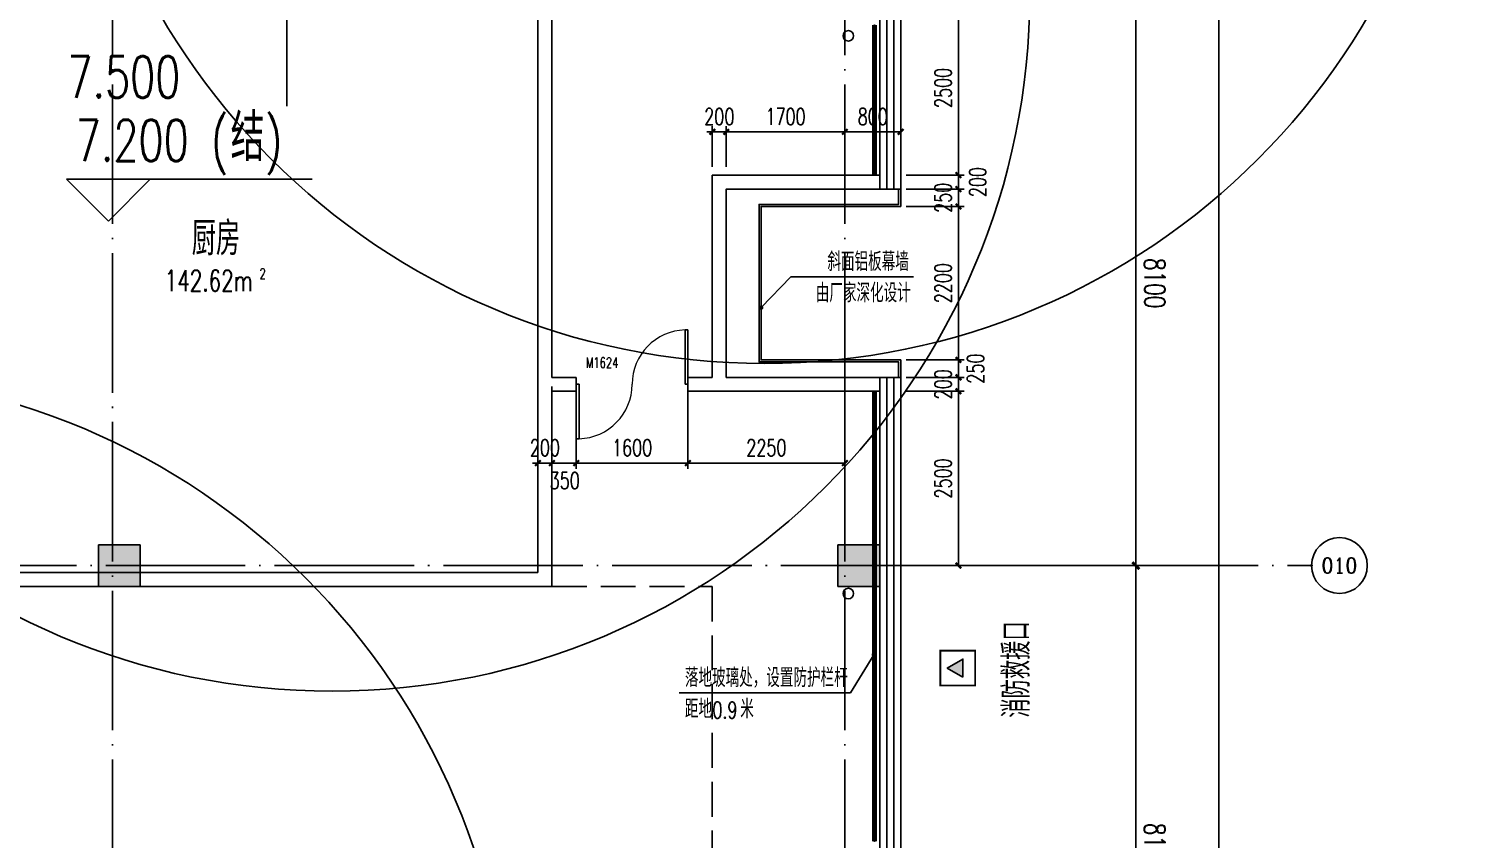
# Model space of a CAD drawing. Extents: x -1313754 to 847533, y 489853 to 941203.
# Drawn here: x -80554 to -60003, y 811695 to 823320 of the extents above; entities that cross this region are included whole.
import ezdxf
from ezdxf.enums import TextEntityAlignment as Align

# ---------------------------------------------------------------- set-up
doc = ezdxf.new("R2010")
doc.units = 0
doc.header["$LTSCALE"] = 1000
doc.header["$MEASUREMENT"] = 0
doc.linetypes.add('DASH', pattern=[0.35, 0.25, -0.1])
doc.linetypes.add('DOTE', pattern=[2.42, 2, -0.2, 0.02, -0.2])
doc.layers.get('Defpoints').update_dxf_attribs({"color": 210})
for name, color, linetype in [('A-AXIS-D', 1, 'Continuous'), ('A-AXIS-DOTE', 14, 'DOTE'), ('A-AXIS-DP', 126, 'Continuous'), ('A-AXIS-SYMB', 3, 'Continuous'), ('A-CURTAIN', 134, 'Continuous'), ('A-DRAIN', 142, 'Continuous'), ('A-HRAIL', 173, 'Continuous'), ('A-LIN-V', 9, 'Continuous'), ('A-TEXT', 61, 'Continuous'), ('A-WINDOW', 140, 'Continuous'), ('AS-COLN', 6, 'Continuous'), ('AS-WALL', 40, 'Continuous'), ('AS-结构边线层', 200, 'Continuous'), ('CURTWALL', 4, 'Continuous'), ('PUB_HATCH', 8, 'Continuous'), ('PUB_TEXT', 7, 'Continuous'), ('RP-N2-01$0$$0$A-WIND-J', 1, 'Continuous'), ('RP-N2-01$0$A-WIND-J', 3, 'Continuous'), ('SB_ZF消火栓', 10, 'Continuous'), ('建-房间', 7, 'Continuous'), ('建-标高', 3, 'Continuous'), ('建-门窗编号', 7, 'Continuous')]:
    doc.layers.add(name, color=color, linetype=linetype)
doc.layers.add('A-加建区域', color=47, linetype='Continuous', plot=False)
doc.styles.add('_TCH_AXIS', font='COMPLEX', dxfattribs={"bigfont": 'GBCBIG'})
doc.styles.add('_TCH_DIM', font='SIMPLEX', dxfattribs={"bigfont": 'GBCBIG'})
doc.styles.add('_TCH_DIM_T3', font='SIMPLEX', dxfattribs={"width": 0.705882, "bigfont": 'GBCBIG'})
doc.styles.add('A-AREA', font='SIMPLEX', dxfattribs={"bigfont": 'GBCBIG'})
doc.styles.add('A-DIM_T3', font='SIMPLEX', dxfattribs={"width": 0.705882, "bigfont": 'GBCBIG'})
doc.styles.add('A-STANDARD', font='SIMPLEX', dxfattribs={"bigfont": 'GBCBIG'})
doc.styles.add('A-WIN-LABEL', font='SIMPLEX', dxfattribs={"bigfont": 'GBCBIG'})
doc.dimstyles.new('_TCH_ARCH&&100', dxfattribs={"dimtxt": 297.5, "dimasz": 100, "dimexe": 100, "dimexo": 100, "dimgap": 126.25, "dimtad": 1, "dimdec": 0, "dimzin": 0, "dimdsep": 46, "dimtxsty": '_TCH_DIM_T3', "dimblk": 'ARCHTICK', "dimcen": 0.09, "dimclrt": 7, "dimazin": 2, "dimtfac": 1, "dimtdec": 0, "dimtix": 1, "dimtmove": 2, "dimatfit": 3, "dimfxl": 0, "dimtolj": 1, "dimtzin": 0, "dimarcsym": 0})
doc.dimstyles.new('_TCH_ARCH&&80', dxfattribs={"dimtxt": 238, "dimasz": 80, "dimexe": 80, "dimexo": 80, "dimgap": 101, "dimtad": 1, "dimdec": 0, "dimzin": 0, "dimdsep": 46, "dimtxsty": '_TCH_DIM_T3', "dimblk": 'ARCHTICK', "dimcen": 0.09, "dimclrt": 7, "dimazin": 2, "dimtfac": 1, "dimtdec": 0, "dimtix": 1, "dimtmove": 2, "dimatfit": 3, "dimfxl": 0, "dimtolj": 1, "dimtzin": 0, "dimarcsym": 0})
doc.dimstyles.new('A-DIM&&100', dxfattribs={"dimtxt": 297.5, "dimasz": 100, "dimexe": 100, "dimexo": 100, "dimgap": 126.25, "dimtad": 1, "dimdec": 0, "dimzin": 0, "dimdsep": 46, "dimtxsty": 'A-DIM_T3', "dimblk": 'ARCHTICK', "dimcen": 0.09, "dimclrt": 7, "dimazin": 2, "dimtfac": 1, "dimtdec": 0, "dimtix": 1, "dimtmove": 2, "dimatfit": 3, "dimfxl": 0, "dimtolj": 1, "dimtzin": 0, "dimarcsym": 0})

# ---------------------------------------------------------------- blocks, each defined once
blk = doc.blocks.new('_ArchTick')
at = {"color": 0, "linetype": 'ByBlock', "const_width": 0.4}
blk.add_lwpolyline([(-0.5, -0.5), (0.5, 0.5)], dxfattribs=at)
blk = doc.blocks.new('*D1334')
at = {"layer": 'A-AXIS-D', "color": 0, "lineweight": -2}
for p, q in [((155366, 18900), (156152, 18900)), ((156052, 18900), (156052, 10800)), ((155366, 10800), (156152, 10800))]:
    blk.add_line(p, q, dxfattribs=at)
at = {"layer": 'Defpoints', "color": 0}
for p in [(155266, 18900), (155266, 10800), (156052, 10800)]:
    blk.add_point(p, dxfattribs=at)
at = {"layer": 'A-AXIS-D', "color": 0, "lineweight": -2, "xscale": 100, "yscale": 100, "zscale": 100}
for p, rotation in [((156052, 18900), 90), ((156052, 10800), 270)]:
    blk.add_blockref('_ArchTick', p, dxfattribs=dict(at, rotation=rotation))
at = {"layer": 'A-AXIS-D', "color": 7, "insert": (156327, 14850), "char_height": 297.5, "attachment_point": 5, "rotation": 270, "style": 'A-DIM_T3'}
blk.add_mtext('\\A1;8100', dxfattribs=at)
blk = doc.blocks.new('*D1335')
at = {"layer": 'A-AXIS-D', "color": 0, "lineweight": -2}
for p, q in [((155366, 10800), (156152, 10800)), ((156052, 10800), (156052, 2700)), ((155366, 2700), (156152, 2700))]:
    blk.add_line(p, q, dxfattribs=at)
at = {"layer": 'Defpoints', "color": 0}
for p in [(155266, 10800), (155266, 2700), (156052, 2700)]:
    blk.add_point(p, dxfattribs=at)
at = {"layer": 'A-AXIS-D', "color": 0, "lineweight": -2, "xscale": 100, "yscale": 100, "zscale": 100}
for p, rotation in [((156052, 10800), 90), ((156052, 2700), 270)]:
    blk.add_blockref('_ArchTick', p, dxfattribs=dict(at, rotation=rotation))
at = {"layer": 'A-AXIS-D', "color": 7, "insert": (156327, 6750), "char_height": 297.5, "attachment_point": 5, "rotation": 270, "style": 'A-DIM_T3'}
blk.add_mtext('\\A1;8100', dxfattribs=at)
blk = doc.blocks.new('*D1369')
at = {"layer": 'A-AXIS-D', "color": 0, "lineweight": -2}
for p, q in [((155366, 27700), (157342, 27700)), ((157242, 27700), (157242, -63700)), ((155366, -63700), (157342, -63700))]:
    blk.add_line(p, q, dxfattribs=at)
at = {"layer": 'Defpoints', "color": 0}
for p in [(155266, 27700), (155266, -63700), (157242, -63700)]:
    blk.add_point(p, dxfattribs=at)
at = {"layer": 'A-AXIS-D', "color": 0, "lineweight": -2, "xscale": 100, "yscale": 100, "zscale": 100}
for p, rotation in [((157242, 27700), 90), ((157242, -63700), 270)]:
    blk.add_blockref('_ArchTick', p, dxfattribs=dict(at, rotation=rotation))
at = {"layer": 'A-AXIS-D', "color": 7, "insert": (157517, -18000), "char_height": 297.5, "attachment_point": 5, "rotation": 270, "style": '_TCH_DIM_T3'}
blk.add_mtext('\\A1;91400', dxfattribs=at)
blk = doc.blocks.new('43243')
at = {"layer": 'AS-结构边线层'}
blk.add_lwpolyline([(-83954, 741420), (-83954, 832020), (-83354, 832020), (-83354, 831920), (-82854, 831920), (-82854, 831720), (-80554, 831720), (-80554, 831920), (-80254, 831920), (-80254, 832220), (-68354, 832220), (-68354, 821020), (-70554, 821020), (-70554, 818320), (-68354, 818320), (-68354, 782920), (-70554, 782920), (-70554, 774520)], dxfattribs=at)
blk = doc.blocks.new('RP-N2-01$0$$0$xfjy')
at = {"layer": 'RP-N2-01$0$$0$A-WIND-J'}
h = blk.add_hatch(color=256, dxfattribs=at)
h.dxf.hatch_style = 1
h.paths.add_polyline_path([(1141876, -26214), (1142135, -26214), (1142005, -25989)])
at = {"layer": 'RP-N2-01$0$$0$A-WIND-J', "const_width": 25}
blk.add_lwpolyline([(1141755, -25889), (1141755, -26389), (1142255, -26389), (1142255, -25889)], close=True, dxfattribs=at)
at = {"layer": 'RP-N2-01$0$$0$A-WIND-J'}
for points in [[(1141755, -26389), (1142255, -26389), (1142255, -25889), (1141755, -25889)], [(1141876, -26214), (1142135, -26214), (1142005, -25989)]]:
    blk.add_lwpolyline(points, close=True, dxfattribs=at)
blk = doc.blocks.new('RP-N2-01$0$xfjy')
at = {"layer": 'RP-N2-01$0$$0$A-WIND-J'}
blk.add_blockref('RP-N2-01$0$$0$xfjy', (0, 0), dxfattribs=at)
blk = doc.blocks.new('1232')
at = {"layer": 'RP-N2-01$0$A-WIND-J', "rotation": 90}
blk.add_blockref('RP-N2-01$0$xfjy', (-93375, -327855, 0), dxfattribs=at)
at = {"layer": 'A-TEXT', "style": '_TCH_DIM'}
blk.add_text('消防救援口', height=384.1, rotation=90, dxfattribs=at).set_placement((-66203, 813439, 0))
blk = doc.blocks.new('A$C5D961328')
at = {"layer": 'SB_ZF消火栓'}
blk.add_hatch(color=256, dxfattribs=at).paths.add_polyline_path([(0, 40), (700, 40), (700, 240)])
at = {"layer": 'A-LIN-V', "ltscale": 500}
blk.add_circle((350, 40), 10001, dxfattribs=at)
at = {"layer": 'SB_ZF消火栓'}
for p, q in [((700, 240), (0, 240)), ((0, 240), (0, 40)), ((700, 240), (0, 40)), ((700, 240), (700, 40)), ((0, 40), (700, 40))]:
    blk.add_line(p, q, dxfattribs=at)
at = {"layer": 'SB_ZF消火栓', "color": 1}
blk.add_circle((140, 140), 32.5, dxfattribs=at)
blk = doc.blocks.new('234243242332')
at = {"layer": 'SB_ZF消火栓', "xscale": -1}
for p, rotation in [((-70354, 828560), 180), ((-83694, 808020), 270)]:
    blk.add_blockref('A$C5D961328', p, dxfattribs=dict(at, rotation=rotation))
at = {"layer": 'SB_ZF消火栓'}
blk.add_blockref('A$C5D961328', (-76554, 823780), dxfattribs=at)
blk = doc.blocks.new('3213121')
at = {"layer": 'A-DRAIN', "color": 3}
for centre in [(371196, 823217), (371196, 815220)]:
    blk.add_circle(centre, 75, dxfattribs=at)
blk = doc.blocks.new('w4324323333')
at = {"layer": 'AS-COLN'}
for p, q in [((-78954, 815920), (-79554, 815920)), ((-79554, 815920), (-79554, 815320)), ((-78954, 815320), (-78954, 815920)), ((-68354, 815920), (-68954, 815920)), ((-68954, 815920), (-68954, 815320)), ((-68354, 815320), (-68354, 815920)), ((-79554, 815320), (-78954, 815320)), ((-68954, 815320), (-68354, 815320))]:
    blk.add_line(p, q, dxfattribs=at)
blk = doc.blocks.new('*D629')
at = {"layer": 'A-AXIS-DP', "color": 0, "lineweight": -2}
for p, q in [((-73254, 818190), (-73254, 817010)), ((-73054, 818190), (-73054, 817010)), ((-73254, 817090), (-73334, 817090)), ((-73254, 817090), (-73054, 817090)), ((-73054, 817090), (-72974, 817090))]:
    blk.add_line(p, q, dxfattribs=at)
at = {"layer": 'Defpoints', "color": 0}
for p in [(-73254, 818270), (-73054, 818270), (-73054, 817090)]:
    blk.add_point(p, dxfattribs=at)
at = {"layer": 'A-AXIS-DP', "color": 0, "lineweight": -2, "xscale": 80, "yscale": 80, "zscale": 80}
blk.add_blockref('_ArchTick', (-73254, 817090), dxfattribs=at)
at = {"layer": 'A-AXIS-DP', "color": 0, "lineweight": -2, "xscale": 80, "yscale": 80, "zscale": 80, "rotation": 180}
blk.add_blockref('_ArchTick', (-73054, 817090), dxfattribs=at)
at = {"layer": 'A-AXIS-DP', "color": 7, "insert": (-73154, 817310), "char_height": 238, "attachment_point": 5, "style": '_TCH_DIM_T3'}
blk.add_mtext('\\A1;200', dxfattribs=at)
blk = doc.blocks.new('*D630')
at = {"layer": 'A-AXIS-DP', "color": 0, "lineweight": -2}
for p, q in [((-73054, 818190), (-73054, 817010)), ((-72704, 818190), (-72704, 817010)), ((-73054, 817090), (-72704, 817090))]:
    blk.add_line(p, q, dxfattribs=at)
at = {"layer": 'Defpoints', "color": 0}
for p in [(-73054, 818270), (-72704, 818270), (-72704, 817090)]:
    blk.add_point(p, dxfattribs=at)
at = {"layer": 'A-AXIS-DP', "color": 0, "lineweight": -2, "xscale": 80, "yscale": 80, "zscale": 80, "rotation": 180}
blk.add_blockref('_ArchTick', (-73054, 817090), dxfattribs=at)
at = {"layer": 'A-AXIS-DP', "color": 0, "lineweight": -2, "xscale": 80, "yscale": 80, "zscale": 80}
blk.add_blockref('_ArchTick', (-72704, 817090), dxfattribs=at)
at = {"layer": 'A-AXIS-DP', "color": 7, "insert": (-72870, 816840), "char_height": 238, "attachment_point": 5, "style": '_TCH_DIM_T3'}
blk.add_mtext('\\A1;350', dxfattribs=at)
blk = doc.blocks.new('*D631')
at = {"layer": 'A-AXIS-DP', "color": 0, "lineweight": -2}
for p, q in [((-72704, 818190), (-72704, 817010)), ((-71104, 818190), (-71104, 817010)), ((-72704, 817090), (-71104, 817090))]:
    blk.add_line(p, q, dxfattribs=at)
at = {"layer": 'Defpoints', "color": 0}
for p in [(-72704, 818270), (-71104, 818270), (-71104, 817090)]:
    blk.add_point(p, dxfattribs=at)
at = {"layer": 'A-AXIS-DP', "color": 0, "lineweight": -2, "xscale": 80, "yscale": 80, "zscale": 80, "rotation": 180}
blk.add_blockref('_ArchTick', (-72704, 817090), dxfattribs=at)
at = {"layer": 'A-AXIS-DP', "color": 0, "lineweight": -2, "xscale": 80, "yscale": 80, "zscale": 80}
blk.add_blockref('_ArchTick', (-71104, 817090), dxfattribs=at)
at = {"layer": 'A-AXIS-DP', "color": 7, "insert": (-71904, 817310), "char_height": 238, "attachment_point": 5, "style": '_TCH_DIM_T3'}
blk.add_mtext('\\A1;1600', dxfattribs=at)
blk = doc.blocks.new('*D632')
at = {"layer": 'A-AXIS-DP', "color": 0, "lineweight": -2}
for p, q in [((-71104, 818190), (-71104, 817010)), ((-68854, 818190), (-68854, 817010)), ((-71104, 817090), (-68854, 817090))]:
    blk.add_line(p, q, dxfattribs=at)
at = {"layer": 'Defpoints', "color": 0}
for p in [(-71104, 818270), (-68854, 818270), (-68854, 817090)]:
    blk.add_point(p, dxfattribs=at)
at = {"layer": 'A-AXIS-DP', "color": 0, "lineweight": -2, "xscale": 80, "yscale": 80, "zscale": 80, "rotation": 180}
blk.add_blockref('_ArchTick', (-71104, 817090), dxfattribs=at)
at = {"layer": 'A-AXIS-DP', "color": 0, "lineweight": -2, "xscale": 80, "yscale": 80, "zscale": 80}
blk.add_blockref('_ArchTick', (-68854, 817090), dxfattribs=at)
at = {"layer": 'A-AXIS-DP', "color": 7, "insert": (-69979, 817310), "char_height": 238, "attachment_point": 5, "style": '_TCH_DIM_T3'}
blk.add_mtext('\\A1;2250', dxfattribs=at)
blk = doc.blocks.new('*D633')
at = {"layer": 'A-AXIS-DP', "color": 0, "lineweight": -2}
for p, q in [((-67974, 818120), (-67146, 818120)), ((-67226, 815620), (-67226, 818120)), ((-67974, 815620), (-67146, 815620))]:
    blk.add_line(p, q, dxfattribs=at)
at = {"layer": 'Defpoints', "color": 0}
for p in [(-68054, 818120), (-67226, 818120), (-68054, 815620)]:
    blk.add_point(p, dxfattribs=at)
at = {"layer": 'A-AXIS-DP', "color": 0, "lineweight": -2, "xscale": 80, "yscale": 80, "zscale": 80}
for p, rotation in [((-67226, 818120), 90), ((-67226, 815620), 270)]:
    blk.add_blockref('_ArchTick', p, dxfattribs=dict(at, rotation=rotation))
at = {"layer": 'A-AXIS-DP', "color": 7, "insert": (-67446, 816870), "char_height": 238, "attachment_point": 5, "rotation": 90, "style": '_TCH_DIM_T3'}
blk.add_mtext('\\A1;2500', dxfattribs=at)
blk = doc.blocks.new('*D634')
at = {"layer": 'A-AXIS-DP', "color": 0, "lineweight": -2}
for p, q in [((-67226, 818320), (-67226, 818400)), ((-67974, 818320), (-67146, 818320)), ((-67226, 818120), (-67226, 818320)), ((-67974, 818120), (-67146, 818120)), ((-67226, 818120), (-67226, 818040))]:
    blk.add_line(p, q, dxfattribs=at)
at = {"layer": 'Defpoints', "color": 0}
for p in [(-68054, 818320), (-67226, 818320), (-68054, 818120)]:
    blk.add_point(p, dxfattribs=at)
at = {"layer": 'A-AXIS-DP', "color": 0, "lineweight": -2, "xscale": 80, "yscale": 80, "zscale": 80}
for p, rotation in [((-67226, 818320), 270), ((-67226, 818120), 90)]:
    blk.add_blockref('_ArchTick', p, dxfattribs=dict(at, rotation=rotation))
at = {"layer": 'A-AXIS-DP', "color": 7, "insert": (-67446, 818220), "char_height": 238, "attachment_point": 5, "rotation": 90, "style": '_TCH_DIM_T3'}
blk.add_mtext('\\A1;200', dxfattribs=at)
blk = doc.blocks.new('*D635')
at = {"layer": 'A-AXIS-DP', "color": 0, "lineweight": -2}
for p, q in [((-67974, 818570), (-67146, 818570)), ((-67226, 818320), (-67226, 818570)), ((-67974, 818320), (-67146, 818320))]:
    blk.add_line(p, q, dxfattribs=at)
at = {"layer": 'Defpoints', "color": 0}
for p in [(-68054, 818570), (-67226, 818570), (-68054, 818320)]:
    blk.add_point(p, dxfattribs=at)
at = {"layer": 'A-AXIS-DP', "color": 0, "lineweight": -2, "xscale": 80, "yscale": 80, "zscale": 80}
for p, rotation in [((-67226, 818570), 90), ((-67226, 818320), 270)]:
    blk.add_blockref('_ArchTick', p, dxfattribs=dict(at, rotation=rotation))
at = {"layer": 'A-AXIS-DP', "color": 7, "insert": (-66980, 818445), "char_height": 238, "attachment_point": 5, "rotation": 90, "style": '_TCH_DIM_T3'}
blk.add_mtext('\\A1;250', dxfattribs=at)
blk = doc.blocks.new('*D636')
at = {"layer": 'A-AXIS-DP', "color": 0, "lineweight": -2}
for p, q in [((-67974, 820770), (-67146, 820770)), ((-67226, 818570), (-67226, 820770)), ((-67974, 818570), (-67146, 818570))]:
    blk.add_line(p, q, dxfattribs=at)
at = {"layer": 'Defpoints', "color": 0}
for p in [(-68054, 820770), (-67226, 820770), (-68054, 818570)]:
    blk.add_point(p, dxfattribs=at)
at = {"layer": 'A-AXIS-DP', "color": 0, "lineweight": -2, "xscale": 80, "yscale": 80, "zscale": 80}
for p, rotation in [((-67226, 820770), 90), ((-67226, 818570), 270)]:
    blk.add_blockref('_ArchTick', p, dxfattribs=dict(at, rotation=rotation))
at = {"layer": 'A-AXIS-DP', "color": 7, "insert": (-67446, 819670), "char_height": 238, "attachment_point": 5, "rotation": 90, "style": '_TCH_DIM_T3'}
blk.add_mtext('\\A1;2200', dxfattribs=at)
blk = doc.blocks.new('*D637')
at = {"layer": 'A-AXIS-DP', "color": 0, "lineweight": -2}
for p, q in [((-67226, 821020), (-67226, 821100)), ((-67974, 821020), (-67146, 821020)), ((-67226, 820770), (-67226, 821020)), ((-67974, 820770), (-67146, 820770)), ((-67226, 820770), (-67226, 820690))]:
    blk.add_line(p, q, dxfattribs=at)
at = {"layer": 'Defpoints', "color": 0}
for p in [(-68054, 821020), (-67226, 821020), (-68054, 820770)]:
    blk.add_point(p, dxfattribs=at)
at = {"layer": 'A-AXIS-DP', "color": 0, "lineweight": -2, "xscale": 80, "yscale": 80, "zscale": 80}
for p, rotation in [((-67226, 821020), 270), ((-67226, 820770), 90)]:
    blk.add_blockref('_ArchTick', p, dxfattribs=dict(at, rotation=rotation))
at = {"layer": 'A-AXIS-DP', "color": 7, "insert": (-67446, 820895), "char_height": 238, "attachment_point": 5, "rotation": 90, "style": '_TCH_DIM_T3'}
blk.add_mtext('\\A1;250', dxfattribs=at)
blk = doc.blocks.new('*D638')
at = {"layer": 'A-AXIS-DP', "color": 0, "lineweight": -2}
for p, q in [((-67226, 821220), (-67226, 821300)), ((-67974, 821220), (-67146, 821220)), ((-67226, 821020), (-67226, 821220)), ((-67974, 821020), (-67146, 821020)), ((-67226, 821020), (-67226, 820940))]:
    blk.add_line(p, q, dxfattribs=at)
at = {"layer": 'Defpoints', "color": 0}
for p in [(-68054, 821220), (-67226, 821220), (-68054, 821020)]:
    blk.add_point(p, dxfattribs=at)
at = {"layer": 'A-AXIS-DP', "color": 0, "lineweight": -2, "xscale": 80, "yscale": 80, "zscale": 80}
for p, rotation in [((-67226, 821220), 270), ((-67226, 821020), 90)]:
    blk.add_blockref('_ArchTick', p, dxfattribs=dict(at, rotation=rotation))
at = {"layer": 'A-AXIS-DP', "color": 7, "insert": (-66950, 821120), "char_height": 238, "attachment_point": 5, "rotation": 90, "style": '_TCH_DIM_T3'}
blk.add_mtext('\\A1;200', dxfattribs=at)
blk = doc.blocks.new('*D639')
at = {"layer": 'A-AXIS-DP', "color": 0, "lineweight": -2}
for p, q in [((-67974, 823720), (-67146, 823720)), ((-67226, 821220), (-67226, 823720)), ((-67974, 821220), (-67146, 821220))]:
    blk.add_line(p, q, dxfattribs=at)
at = {"layer": 'Defpoints', "color": 0}
for p in [(-68054, 823720), (-67226, 823720), (-68054, 821220)]:
    blk.add_point(p, dxfattribs=at)
at = {"layer": 'A-AXIS-DP', "color": 0, "lineweight": -2, "xscale": 80, "yscale": 80, "zscale": 80}
for p, rotation in [((-67226, 823720), 90), ((-67226, 821220), 270)]:
    blk.add_blockref('_ArchTick', p, dxfattribs=dict(at, rotation=rotation))
at = {"layer": 'A-AXIS-DP', "color": 7, "insert": (-67446, 822470), "char_height": 238, "attachment_point": 5, "rotation": 90, "style": '_TCH_DIM_T3'}
blk.add_mtext('\\A1;2500', dxfattribs=at)
blk = doc.blocks.new('*D1071')
at = {"layer": 'A-AXIS-DP', "color": 0, "lineweight": -2}
for p, q in [((-68854, 821340), (-68854, 821920)), ((-68054, 821340), (-68054, 821920)), ((-68854, 821840), (-68054, 821840))]:
    blk.add_line(p, q, dxfattribs=at)
at = {"layer": 'Defpoints', "color": 0}
for p in [(-68054, 821840), (-68854, 821260), (-68054, 821260)]:
    blk.add_point(p, dxfattribs=at)
at = {"layer": 'A-AXIS-DP', "color": 0, "lineweight": -2, "xscale": 80, "yscale": 80, "zscale": 80, "rotation": 180}
blk.add_blockref('_ArchTick', (-68854, 821840), dxfattribs=at)
at = {"layer": 'A-AXIS-DP', "color": 0, "lineweight": -2, "xscale": 80, "yscale": 80, "zscale": 80}
blk.add_blockref('_ArchTick', (-68054, 821840), dxfattribs=at)
at = {"layer": 'A-AXIS-DP', "color": 7, "insert": (-68454, 822060), "char_height": 238, "attachment_point": 5, "style": '_TCH_DIM_T3'}
blk.add_mtext('\\A1;800', dxfattribs=at)
blk = doc.blocks.new('*D1072')
at = {"layer": 'A-AXIS-DP', "color": 0, "lineweight": -2}
for p, q in [((-70554, 821340), (-70554, 821920)), ((-68854, 821340), (-68854, 821920)), ((-70554, 821840), (-68854, 821840))]:
    blk.add_line(p, q, dxfattribs=at)
at = {"layer": 'Defpoints', "color": 0}
for p in [(-68854, 821840), (-70554, 821260), (-68854, 821260)]:
    blk.add_point(p, dxfattribs=at)
at = {"layer": 'A-AXIS-DP', "color": 0, "lineweight": -2, "xscale": 80, "yscale": 80, "zscale": 80, "rotation": 180}
blk.add_blockref('_ArchTick', (-70554, 821840), dxfattribs=at)
at = {"layer": 'A-AXIS-DP', "color": 0, "lineweight": -2, "xscale": 80, "yscale": 80, "zscale": 80}
blk.add_blockref('_ArchTick', (-68854, 821840), dxfattribs=at)
at = {"layer": 'A-AXIS-DP', "color": 7, "insert": (-69704, 822060), "char_height": 238, "attachment_point": 5, "style": '_TCH_DIM_T3'}
blk.add_mtext('\\A1;1700', dxfattribs=at)
blk = doc.blocks.new('*D1073')
at = {"layer": 'A-AXIS-DP', "color": 0, "lineweight": -2}
for p, q in [((-70754, 821340), (-70754, 821920)), ((-70554, 821340), (-70554, 821920)), ((-70754, 821840), (-70834, 821840)), ((-70754, 821840), (-70554, 821840)), ((-70554, 821840), (-70474, 821840))]:
    blk.add_line(p, q, dxfattribs=at)
at = {"layer": 'Defpoints', "color": 0}
for p in [(-70554, 821840), (-70754, 821260), (-70554, 821260)]:
    blk.add_point(p, dxfattribs=at)
at = {"layer": 'A-AXIS-DP', "color": 0, "lineweight": -2, "xscale": 80, "yscale": 80, "zscale": 80}
blk.add_blockref('_ArchTick', (-70754, 821840), dxfattribs=at)
at = {"layer": 'A-AXIS-DP', "color": 0, "lineweight": -2, "xscale": 80, "yscale": 80, "zscale": 80, "rotation": 180}
blk.add_blockref('_ArchTick', (-70554, 821840), dxfattribs=at)
at = {"layer": 'A-AXIS-DP', "color": 7, "insert": (-70654, 822060), "char_height": 238, "attachment_point": 5, "style": '_TCH_DIM_T3'}
blk.add_mtext('\\A1;200', dxfattribs=at)
blk = doc.blocks.new('$DorLib2D$00000015')
for p, q in [((0.475, 0), (0.475, 0.4875)), ((0.475, 0.4875), (0.5, 0.4875)), ((0.5, 0), (0.5, 0.4875)), ((-0.5, 0), (-0.5, -0.4875)), ((-0.5, 0), (-0.475, 0)), ((-0.475, 0), (-0.475, -0.4875)), ((0.5, 0), (0.475, 0)), ((-0.475, -0.4875), (-0.5, -0.4875))]:
    blk.add_line(p, q)
at = {"lineweight": 13}
for centre, start, end in [((0.4875, 0), 91.46928, 180), ((-0.4875, 0), 271.46928, 0)]:
    blk.add_arc(centre, 0.4875, start, end, dxfattribs=at)
blk = doc.blocks.new('99平面图例外参$0$$LinePat$圆环')
for points in [[(0, 150), (300, 150)], [(0, 0), (300, 0)], [(0, -150), (300, -150)]]:
    blk.add_lwpolyline(points)
at = {"color": 0}
blk.add_circle((150, 0), 150, dxfattribs=at)
blk = doc.blocks.new('dote')
at = {"layer": 'A-AXIS-D'}
blk.add_circle((158971.5, 10801.1), 400, dxfattribs=at)
at = {"layer": 'A-AXIS-DOTE'}
for p, q in [((141382.2, -69000), (141382.2, 36662.3)), ((151882.2, -69000), (151882.2, 36662.3)), ((143882.2, 17390), (143882.2, 33120)), ((134026.4, 10800), (158590, 10800))]:
    blk.add_line(p, q, dxfattribs=at)
at = {"layer": 'PUB_TEXT', "style": '_TCH_AXIS'}
blk.add_text('010', height=220.59, dxfattribs=at).set_placement((158714.1, 10690.8), (159228.8, 10690.8), align=Align.FIT)
at = {"layer": 'A-AXIS-D'}
for base, p1, p2, dimstyle, picture, middle in [((157241.9, -63700), (155265.8, 27700), (155265.8, -63700), '_TCH_ARCH&&100', '*D1369', (157516.9, -18000)), ((156052.2, 10800), (155265.8, 18900), (155265.8, 10800), 'A-DIM&&100', '*D1334', (156327.2, 14850)), ((156052.2, 2700), (155265.8, 10800), (155265.8, 2700), 'A-DIM&&100', '*D1335', (156327.2, 6750))]:
    dim = blk.add_linear_dim(base=base, p1=p1, p2=p2, angle=270, dimstyle=dimstyle, override={"dimgap": 0}, dxfattribs=at)
    dim.commit()
    dim.dimension.update_dxf_attribs({"geometry": picture, "text_midpoint": middle, "dimtype": 161, "text_rotation": 270})

msp = doc.modelspace()

# ---------------------------------------------------------------- hatches: boundary and pattern name
at = {"layer": 'PUB_HATCH'}
for points in [[(-79554.2, 815320), (-78954.2, 815320), (-78954.2, 815920), (-79554.2, 815920)], [(-68954.2, 815320), (-68354.2, 815320), (-68354.2, 815920), (-68954.2, 815920)]]:
    msp.add_hatch(color=256, dxfattribs=at).paths.add_polyline_path(points)

# ---------------------------------------------------------------- linework, layer by layer
at = {"layer": 'A-AXIS-SYMB'}
for p, q in [((-70054.2, 819320), (-69630, 819760)), ((-69630, 819760), (-67870, 819760)), ((-68439.4, 814342.5), (-68772.3, 813794)), ((-68772.3, 813794), (-71230.8, 813794))]:
    msp.add_line(p, q, dxfattribs=at)
at = {"layer": 'A-AXIS-SYMB', "const_width": 32}
for points in [[(-70065.3, 819308.5, 1), (-70043.1, 819331.5, 1)], [(-68431, 814356.1, 1), (-68447.7, 814328.8, 1)]]:
    msp.add_lwpolyline(points, format="xyb", close=True, dxfattribs=at)
at = {"layer": 'A-CURTAIN'}
for points in [[(-68084.2, 821020), (-68084.2, 820800), (-70084.2, 820800), (-70084.2, 818540), (-68084.2, 818540), (-68084.2, 818320)], [(-68054.2, 821020), (-68054.2, 820770), (-70054.2, 820770), (-70054.2, 818570), (-68054.2, 818570), (-68054.2, 818320)]]:
    msp.add_lwpolyline(points, dxfattribs=at)
at = {"layer": 'AS-WALL'}
for p, q in [((-73054.2, 823820), (-73054.2, 818320)), ((-73254.2, 823620), (-73254.2, 818220)), ((-70754.2, 821220), (-70754.2, 818320)), ((-70754.2, 821220), (-68354.2, 821220)), ((-68354.2, 821220), (-68354.2, 821020)), ((-70554.2, 821020), (-70554.2, 818320)), ((-70554.2, 821020), (-68354.2, 821020)), ((-73254.2, 818220), (-73254.2, 815520)), ((-72704.2, 818320), (-73054.2, 818320)), ((-72704.2, 818120), (-72704.2, 818320)), ((-70754.2, 818320), (-71104.2, 818320)), ((-71104.2, 818320), (-71104.2, 818120)), ((-70554.2, 818320), (-68354.2, 818320)), ((-68354.2, 818320), (-68354.2, 818120)), ((-73054.2, 818120), (-73054.2, 815320)), ((-73054.2, 818120), (-72704.2, 818120)), ((-71104.2, 818120), (-70654.2, 818120)), ((-70654.2, 818120), (-68354.2, 818120)), ((-73254.2, 815520), (-81754.2, 815520)), ((-81754.2, 815320), (-73054.2, 815320))]:
    msp.add_line(p, q, dxfattribs=at)
at = {"layer": 'AS-WALL', "linetype": 'DASH', "ltscale": 2}
for p, q in [((-73054.2, 815320), (-70754.2, 815320)), ((-70754.2, 815320), (-70754.2, 793120))]:
    msp.add_line(p, q, dxfattribs=at)
at = {"layer": 'CURTWALL'}
for p, q in [((-68354.2, 831820), (-68354.2, 821020)), ((-68254.2, 831820), (-68254.2, 821020)), ((-68154.2, 831820), (-68154.2, 821020)), ((-68054.2, 831820), (-68054.2, 821020)), ((-68054.2, 821020), (-68354.2, 821020)), ((-68354.2, 818320), (-68354.2, 783220)), ((-68054.2, 818320), (-68354.2, 818320)), ((-68254.2, 818320), (-68254.2, 783220)), ((-68154.2, 818320), (-68154.2, 783220)), ((-68054.2, 818320), (-68054.2, 783220))]:
    msp.add_line(p, q, dxfattribs=at)
at = {"layer": '建-标高'}
for p, q in [((-79411.4, 820560), (-80011.4, 821160)), ((-80011.4, 821160), (-76491.4, 821160)), ((-79411.4, 820560), (-78811.4, 821160))]:
    msp.add_line(p, q, dxfattribs=at)

# ---------------------------------------------------------------- block references
msp.add_blockref('1232', (0, 0))
at = {"layer": 'A-HRAIL'}
for p, xscale, yscale, zscale, rotation in [((-68429.2, 823320), 0.1666666670486833, 0.1666666670486833, 0.1666666670486833, 89.9999999997008), ((-68429.2, 823270), 0.1666666670486833, 0.1666666670486833, 0.1666666670486833, 89.9999999997008), ((-68429.2, 823220), 0.1666666670486833, 0.1666666670486833, 0.1666666670486833, 89.9999999997008), ((-68429.2, 823170), 0.1666666670486833, 0.1666666670486833, 0.1666666670486833, 89.9999999997008), ((-68429.2, 823120), 0.1666666670486833, 0.1666666670486833, 0.1666666670486833, 89.9999999997008), ((-68429.2, 823070), 0.1666666670486833, 0.1666666670486833, 0.1666666670486833, 89.9999999997008), ((-68429.2, 823020), 0.1666666670486833, 0.1666666670486833, 0.1666666670486833, 89.9999999997008), ((-68429.2, 822970), 0.1666666670486833, 0.1666666670486833, 0.1666666670486833, 89.9999999997008), ((-68429.2, 822920), 0.1666666670486833, 0.1666666670486833, 0.1666666670486833, 89.9999999997008), ((-68429.2, 822870), 0.1666666670486833, 0.1666666670486833, 0.1666666670486833, 89.9999999997008), ((-68429.2, 822820), 0.1666666670486833, 0.1666666670486833, 0.1666666670486833, 89.9999999997008), ((-68429.2, 822770), 0.1666666670486833, 0.1666666670486833, 0.1666666670486833, 89.9999999997008), ((-68429.2, 822720), 0.1666666670486833, 0.1666666670486833, 0.1666666670486833, 89.9999999997008), ((-68429.2, 822670), 0.1666666670486833, 0.1666666670486833, 0.1666666670486833, 89.9999999997008), ((-68429.2, 822620), 0.1666666670486833, 0.1666666670486833, 0.1666666670486833, 89.9999999997008), ((-68429.2, 822570), 0.1666666670486833, 0.1666666670486833, 0.1666666670486833, 89.9999999997008), ((-68429.2, 822520), 0.1666666670486833, 0.1666666670486833, 0.1666666670486833, 89.9999999997008), ((-68429.2, 822470), 0.1666666670486833, 0.1666666670486833, 0.1666666670486833, 89.9999999997008), ((-68429.2, 822420), 0.1666666670486833, 0.1666666670486833, 0.1666666670486833, 89.9999999997008), ((-68429.2, 822370), 0.1666666670486833, 0.1666666670486833, 0.1666666670486833, 89.9999999997008), ((-68429.2, 822320), 0.1666666670486833, 0.1666666670486833, 0.1666666670486833, 89.9999999997008), ((-68429.2, 822270), 0.1666666670486833, 0.1666666670486833, 0.1666666670486833, 89.9999999997008), ((-68429.2, 822220), 0.1666666670486833, 0.1666666670486833, 0.1666666670486833, 89.9999999997008), ((-68429.2, 822170), 0.1666666670486833, 0.1666666670486833, 0.1666666670486833, 89.9999999997008), ((-68429.2, 822120), 0.1666666670486833, 0.1666666670486833, 0.1666666670486833, 89.9999999997008), ((-68429.2, 822070), 0.1666666670486833, 0.1666666670486833, 0.1666666670486833, 89.9999999997008), ((-68429.2, 822020), 0.1666666670486833, 0.1666666670486833, 0.1666666670486833, 89.9999999997008), ((-68429.2, 821970), 0.1666666670486833, 0.1666666670486833, 0.1666666670486833, 89.9999999997008), ((-68429.2, 821920), 0.1666666670486833, 0.1666666670486833, 0.1666666670486833, 89.9999999997008), ((-68429.2, 821870), 0.1666666670486833, 0.1666666670486833, 0.1666666670486833, 89.9999999997008), ((-68429.2, 821820), 0.1666666670486833, 0.1666666670486833, 0.1666666670486833, 89.9999999997008), ((-68429.2, 821770), 0.1666666670486833, 0.1666666670486833, 0.1666666670486833, 89.9999999997008), ((-68429.2, 821720), 0.1666666670486833, 0.1666666670486833, 0.1666666670486833, 89.9999999997008), ((-68429.2, 821670), 0.1666666670486833, 0.1666666670486833, 0.1666666670486833, 89.9999999997008), ((-68429.2, 821620), 0.1666666670486833, 0.1666666670486833, 0.1666666670486833, 89.9999999997008), ((-68429.2, 821570), 0.1666666670486833, 0.1666666670486833, 0.1666666670486833, 89.9999999997008), ((-68429.2, 821520), 0.1666666670486833, 0.1666666670486833, 0.1666666670486833, 89.9999999997008), ((-68429.2, 821470), 0.1666666670486833, 0.1666666670486833, 0.1666666670486833, 89.9999999997008), ((-68429.2, 821420), 0.1666666670486833, 0.1666666670486833, 0.1666666670486833, 89.9999999997008), ((-68429.2, 821370), 0.1666666670486833, 0.1666666670486833, 0.1666666670486833, 89.9999999997008), ((-68429.2, 821320), 0.1666666670486833, 0.1666666670486833, 0.1666666670486833, 89.9999999997008), ((-68429.2, 821270), 0.1666666670486833, 0.1666666670486833, 0.1666666670486833, 89.9999999997008), ((-68429.2, 821220), 0.1666666670486833, 0.1666666670486833, 0.1666666670486833, 89.9999999997008), ((-68429.2, 818070), 0.1666666667515915, 0.1666666667515915, 0.1666666667515915, 89.99999999971723), ((-68429.2, 818020), 0.1666666667515915, 0.1666666667515915, 0.1666666667515915, 89.99999999971723), ((-68429.2, 817970), 0.1666666667515915, 0.1666666667515915, 0.1666666667515915, 89.99999999971723), ((-68429.2, 817920), 0.1666666667515915, 0.1666666667515915, 0.1666666667515915, 89.99999999971723), ((-68429.2, 817870), 0.1666666667515915, 0.1666666667515915, 0.1666666667515915, 89.99999999971723), ((-68429.2, 817820), 0.1666666667515915, 0.1666666667515915, 0.1666666667515915, 89.99999999971723), ((-68429.2, 817770), 0.1666666667515915, 0.1666666667515915, 0.1666666667515915, 89.99999999971723), ((-68429.2, 817720), 0.1666666667515915, 0.1666666667515915, 0.1666666667515915, 89.99999999971723), ((-68429.2, 817670), 0.1666666667515915, 0.1666666667515915, 0.1666666667515915, 89.99999999971723), ((-68429.2, 817620), 0.1666666667515915, 0.1666666667515915, 0.1666666667515915, 89.99999999971723), ((-68429.2, 817570), 0.1666666667515915, 0.1666666667515915, 0.1666666667515915, 89.99999999971723), ((-68429.2, 817520), 0.1666666667515915, 0.1666666667515915, 0.1666666667515915, 89.99999999971723), ((-68429.2, 817470), 0.1666666667515915, 0.1666666667515915, 0.1666666667515915, 89.99999999971723), ((-68429.2, 817420), 0.1666666667515915, 0.1666666667515915, 0.1666666667515915, 89.99999999971723), ((-68429.2, 817370), 0.1666666667515915, 0.1666666667515915, 0.1666666667515915, 89.99999999971723), ((-68429.2, 817320), 0.1666666667515915, 0.1666666667515915, 0.1666666667515915, 89.99999999971723), ((-68429.2, 817270), 0.1666666667515915, 0.1666666667515915, 0.1666666667515915, 89.99999999971723), ((-68429.2, 817220), 0.1666666667515915, 0.1666666667515915, 0.1666666667515915, 89.99999999971723), ((-68429.2, 817170), 0.1666666667515915, 0.1666666667515915, 0.1666666667515915, 89.99999999971723), ((-68429.2, 817120), 0.1666666667515915, 0.1666666667515915, 0.1666666667515915, 89.99999999971723), ((-68429.2, 817070), 0.1666666667515915, 0.1666666667515915, 0.1666666667515915, 89.99999999971723), ((-68429.2, 817020), 0.1666666667515915, 0.1666666667515915, 0.1666666667515915, 89.99999999971723), ((-68429.2, 816970), 0.1666666667515915, 0.1666666667515915, 0.1666666667515915, 89.99999999971723), ((-68429.2, 816920), 0.1666666667515915, 0.1666666667515915, 0.1666666667515915, 89.99999999971723), ((-68429.2, 816870), 0.1666666667515915, 0.1666666667515915, 0.1666666667515915, 89.99999999971723), ((-68429.2, 816820), 0.1666666667515915, 0.1666666667515915, 0.1666666667515915, 89.99999999971723), ((-68429.2, 816770), 0.1666666667515915, 0.1666666667515915, 0.1666666667515915, 89.99999999971723), ((-68429.2, 816720), 0.1666666667515915, 0.1666666667515915, 0.1666666667515915, 89.99999999971723), ((-68429.2, 816670), 0.1666666667515915, 0.1666666667515915, 0.1666666667515915, 89.99999999971723), ((-68429.2, 816620), 0.1666666667515915, 0.1666666667515915, 0.1666666667515915, 89.99999999971723), ((-68429.2, 816570), 0.1666666667515915, 0.1666666667515915, 0.1666666667515915, 89.99999999971723), ((-68429.2, 816520), 0.1666666667515915, 0.1666666667515915, 0.1666666667515915, 89.99999999971723), ((-68429.2, 816470), 0.1666666667515915, 0.1666666667515915, 0.1666666667515915, 89.99999999971723), ((-68429.2, 816420), 0.1666666667515915, 0.1666666667515915, 0.1666666667515915, 89.99999999971723), ((-68429.2, 816370), 0.1666666667515915, 0.1666666667515915, 0.1666666667515915, 89.99999999971723), ((-68429.2, 816320), 0.1666666667515915, 0.1666666667515915, 0.1666666667515915, 89.99999999971723), ((-68429.2, 816270), 0.1666666667515915, 0.1666666667515915, 0.1666666667515915, 89.99999999971723), ((-68429.2, 816220), 0.1666666667515915, 0.1666666667515915, 0.1666666667515915, 89.99999999971723), ((-68429.2, 816170), 0.1666666667515915, 0.1666666667515915, 0.1666666667515915, 89.99999999971723), ((-68429.2, 816120), 0.1666666667515915, 0.1666666667515915, 0.1666666667515915, 89.99999999971723), ((-68429.2, 816070), 0.1666666667515915, 0.1666666667515915, 0.1666666667515915, 89.99999999971723), ((-68429.2, 816020), 0.1666666667515915, 0.1666666667515915, 0.1666666667515915, 89.99999999971723), ((-68429.2, 815970), 0.1666666667515915, 0.1666666667515915, 0.1666666667515915, 89.99999999971723), ((-68429.2, 815920), 0.1666666667515915, 0.1666666667515915, 0.1666666667515915, 89.99999999971723), ((-68429.2, 815870), 0.1666666667515915, 0.1666666667515915, 0.1666666667515915, 89.99999999971723), ((-68429.2, 815820), 0.1666666667515915, 0.1666666667515915, 0.1666666667515915, 89.99999999971723), ((-68429.2, 815770), 0.1666666667515915, 0.1666666667515915, 0.1666666667515915, 89.99999999971723), ((-68429.2, 815720), 0.1666666667515915, 0.1666666667515915, 0.1666666667515915, 89.99999999971723), ((-68429.2, 815670), 0.1666666667515915, 0.1666666667515915, 0.1666666667515915, 89.99999999971723), ((-68429.2, 815620), 0.1666666667515915, 0.1666666667515915, 0.1666666667515915, 89.99999999971723), ((-68429.2, 815570), 0.1666666667515915, 0.1666666667515915, 0.1666666667515915, 89.99999999971723), ((-68429.2, 815520), 0.1666666667515915, 0.1666666667515915, 0.1666666667515915, 89.99999999971723), ((-68429.2, 815470), 0.1666666667515915, 0.1666666667515915, 0.1666666667515915, 89.99999999971723), ((-68429.2, 815420), 0.1666666667515915, 0.1666666667515915, 0.1666666667515915, 89.99999999971723), ((-68429.2, 815370), 0.1666666667515915, 0.1666666667515915, 0.1666666667515915, 89.99999999971723), ((-68429.2, 815320), 0.1666666667515915, 0.1666666667515915, 0.1666666667515915, 89.99999999971723), ((-68429.2, 815270), 0.1666666667515915, 0.1666666667515915, 0.1666666667515915, 89.99999999971723), ((-68429.2, 815220), 0.1666666667515915, 0.1666666667515915, 0.1666666667515915, 89.99999999971723), ((-68429.2, 815170), 0.1666666667515915, 0.1666666667515915, 0.1666666667515915, 89.99999999971723), ((-68429.2, 815120), 0.1666666667515915, 0.1666666667515915, 0.1666666667515915, 89.99999999971723), ((-68429.2, 815070), 0.1666666667515915, 0.1666666667515915, 0.1666666667515915, 89.99999999971723), ((-68429.2, 815020), 0.1666666667515915, 0.1666666667515915, 0.1666666667515915, 89.99999999971723), ((-68429.2, 814970), 0.1666666667515915, 0.1666666667515915, 0.1666666667515915, 89.99999999971723), ((-68429.2, 814920), 0.1666666667515915, 0.1666666667515915, 0.1666666667515915, 89.99999999971723), ((-68429.2, 814870), 0.1666666667515915, 0.1666666667515915, 0.1666666667515915, 89.99999999971723), ((-68429.2, 814820), 0.1666666667515915, 0.1666666667515915, 0.1666666667515915, 89.99999999971723), ((-68429.2, 814770), 0.1666666667515915, 0.1666666667515915, 0.1666666667515915, 89.99999999971723), ((-68429.2, 814720), 0.1666666667515915, 0.1666666667515915, 0.1666666667515915, 89.99999999971723), ((-68429.2, 814670), 0.1666666667515915, 0.1666666667515915, 0.1666666667515915, 89.99999999971723), ((-68429.2, 814620), 0.1666666667515915, 0.1666666667515915, 0.1666666667515915, 89.99999999971723), ((-68429.2, 814570), 0.1666666667515915, 0.1666666667515915, 0.1666666667515915, 89.99999999971723), ((-68429.2, 814520), 0.1666666667515915, 0.1666666667515915, 0.1666666667515915, 89.99999999971723), ((-68429.2, 814470), 0.1666666667515915, 0.1666666667515915, 0.1666666667515915, 89.99999999971723), ((-68429.2, 814420), 0.1666666667515915, 0.1666666667515915, 0.1666666667515915, 89.99999999971723), ((-68429.2, 814370), 0.1666666667515915, 0.1666666667515915, 0.1666666667515915, 89.99999999971723), ((-68429.2, 814320), 0.1666666667515915, 0.1666666667515915, 0.1666666667515915, 89.99999999971723), ((-68429.2, 814270), 0.1666666667515915, 0.1666666667515915, 0.1666666667515915, 89.99999999971723), ((-68429.2, 814220), 0.1666666667515915, 0.1666666667515915, 0.1666666667515915, 89.99999999971723), ((-68429.2, 814170), 0.1666666667515915, 0.1666666667515915, 0.1666666667515915, 89.99999999971723), ((-68429.2, 814120), 0.1666666667515915, 0.1666666667515915, 0.1666666667515915, 89.99999999971723), ((-68429.2, 814070), 0.1666666667515915, 0.1666666667515915, 0.1666666667515915, 89.99999999971723), ((-68429.2, 814020), 0.1666666667515915, 0.1666666667515915, 0.1666666667515915, 89.99999999971723), ((-68429.2, 813970), 0.1666666667515915, 0.1666666667515915, 0.1666666667515915, 89.99999999971723), ((-68429.2, 813920), 0.1666666667515915, 0.1666666667515915, 0.1666666667515915, 89.99999999971723), ((-68429.2, 813870), 0.1666666667515915, 0.1666666667515915, 0.1666666667515915, 89.99999999971723), ((-68429.2, 813820), 0.1666666667515915, 0.1666666667515915, 0.1666666667515915, 89.99999999971723), ((-68429.2, 813770), 0.1666666667515915, 0.1666666667515915, 0.1666666667515915, 89.99999999971723), ((-68429.2, 813720), 0.1666666667515915, 0.1666666667515915, 0.1666666667515915, 89.99999999971723), ((-68429.2, 813670), 0.1666666667515915, 0.1666666667515915, 0.1666666667515915, 89.99999999971723), ((-68429.2, 813620), 0.1666666667515915, 0.1666666667515915, 0.1666666667515915, 89.99999999971723), ((-68429.2, 813570), 0.1666666667515915, 0.1666666667515915, 0.1666666667515915, 89.99999999971723), ((-68429.2, 813520), 0.1666666667515915, 0.1666666667515915, 0.1666666667515915, 89.99999999971723), ((-68429.2, 813470), 0.1666666667515915, 0.1666666667515915, 0.1666666667515915, 89.99999999971723), ((-68429.2, 813420), 0.1666666667515915, 0.1666666667515915, 0.1666666667515915, 89.99999999971723), ((-68429.2, 813370), 0.1666666667515915, 0.1666666667515915, 0.1666666667515915, 89.99999999971723), ((-68429.2, 813320), 0.1666666667515915, 0.1666666667515915, 0.1666666667515915, 89.99999999971723), ((-68429.2, 813270), 0.1666666667515915, 0.1666666667515915, 0.1666666667515915, 89.99999999971723), ((-68429.2, 813220), 0.1666666667515915, 0.1666666667515915, 0.1666666667515915, 89.99999999971723), ((-68429.2, 813170), 0.1666666667515915, 0.1666666667515915, 0.1666666667515915, 89.99999999971723), ((-68429.2, 813120), 0.1666666667515915, 0.1666666667515915, 0.1666666667515915, 89.99999999971723), ((-68429.2, 813070), 0.1666666667515915, 0.1666666667515915, 0.1666666667515915, 89.99999999971723), ((-68429.2, 813020), 0.1666666667515915, 0.1666666667515915, 0.1666666667515915, 89.99999999971723), ((-68429.2, 812970), 0.1666666667515915, 0.1666666667515915, 0.1666666667515915, 89.99999999971723), ((-68429.2, 812920), 0.1666666667515915, 0.1666666667515915, 0.1666666667515915, 89.99999999971723), ((-68429.2, 812870), 0.1666666667515915, 0.1666666667515915, 0.1666666667515915, 89.99999999971723), ((-68429.2, 812820), 0.1666666667515915, 0.1666666667515915, 0.1666666667515915, 89.99999999971723), ((-68429.2, 812770), 0.1666666667515915, 0.1666666667515915, 0.1666666667515915, 89.99999999971723), ((-68429.2, 812720), 0.1666666667515915, 0.1666666667515915, 0.1666666667515915, 89.99999999971723), ((-68429.2, 812670), 0.1666666667515915, 0.1666666667515915, 0.1666666667515915, 89.99999999971723), ((-68429.2, 812620), 0.1666666667515915, 0.1666666667515915, 0.1666666667515915, 89.99999999971723), ((-68429.2, 812570), 0.1666666667515915, 0.1666666667515915, 0.1666666667515915, 89.99999999971723), ((-68429.2, 812520), 0.1666666667515915, 0.1666666667515915, 0.1666666667515915, 89.99999999971723), ((-68429.2, 812470), 0.1666666667515915, 0.1666666667515915, 0.1666666667515915, 89.99999999971723), ((-68429.2, 812420), 0.1666666667515915, 0.1666666667515915, 0.1666666667515915, 89.99999999971723), ((-68429.2, 812370), 0.1666666667515915, 0.1666666667515915, 0.1666666667515915, 89.99999999971723), ((-68429.2, 812320), 0.1666666667515915, 0.1666666667515915, 0.1666666667515915, 89.99999999971723), ((-68429.2, 812270), 0.1666666667515915, 0.1666666667515915, 0.1666666667515915, 89.99999999971723), ((-68429.2, 812220), 0.1666666667515915, 0.1666666667515915, 0.1666666667515915, 89.99999999971723), ((-68429.2, 812170), 0.1666666667515915, 0.1666666667515915, 0.1666666667515915, 89.99999999971723), ((-68429.2, 812120), 0.1666666667515915, 0.1666666667515915, 0.1666666667515915, 89.99999999971723), ((-68429.2, 812070), 0.1666666667515915, 0.1666666667515915, 0.1666666667515915, 89.99999999971723), ((-68429.2, 812020), 0.1666666667515915, 0.1666666667515915, 0.1666666667515915, 89.99999999971723), ((-68429.2, 811970), 0.1666666667515915, 0.1666666667515915, 0.1666666667515915, 89.99999999971723), ((-68429.2, 811920), 0.1666666667515915, 0.1666666667515915, 0.1666666667515915, 89.99999999971723), ((-68429.2, 811870), 0.1666666667515915, 0.1666666667515915, 0.1666666667515915, 89.99999999971723), ((-68429.2, 811820), 0.1666666667515915, 0.1666666667515915, 0.1666666667515915, 89.99999999971723), ((-68429.2, 811770), 0.1666666667515915, 0.1666666667515915, 0.1666666667515915, 89.99999999971723), ((-68429.2, 811720), 0.1666666667515915, 0.1666666667515915, 0.1666666667515915, 89.99999999971723), ((-68429.2, 811670), 0.1666666667515915, 0.1666666667515915, 0.1666666667515915, 89.99999999971723)]:
    msp.add_blockref('99平面图例外参$0$$LinePat$圆环', p, dxfattribs=dict(at, xscale=xscale, yscale=yscale, zscale=zscale, rotation=rotation))
at = {"layer": 'A-WINDOW'}
msp.add_blockref('43243', (0, 0), dxfattribs=at)
ref = msp.add_blockref('$DorLib2D$00000015', (-71904.2, 818220), dxfattribs=dict(at, xscale=1600, yscale=1600, zscale=200, rotation=9.783979145472342e-08))
ref.add_attrib('A', 'M1624', (-72567.5, 818455.6), dxfattribs={"layer": '建-门窗编号', "ltscale": 500, "height": 148.75, "rotation": 0, "style": 'A-WIN-LABEL', "width": 0.705882})
at = {"layer": 'A-加建区域'}
msp.add_blockref('3213121', (-440000, 0), dxfattribs=at)
at = {"layer": 'AS-COLN'}
msp.add_blockref('w4324323333', (0, 0), dxfattribs=at)
at = {"layer": 'AS-WALL'}
msp.add_blockref('dote', (-220736.4, 804820), dxfattribs=at)
at = {"layer": 'SB_ZF消火栓', "linetype": 'Continuous'}
msp.add_blockref('234243242332', (0, 0), dxfattribs=at)

# ---------------------------------------------------------------- texts
at = {"layer": 'PUB_TEXT', "width": 0.705882}
for s, height, style, p in [('7.500', 595, 'A-STANDARD', (-80000, 822330)), ('(', 595, 'A-STANDARD', (-77940, 821420)), (')', 595, 'A-STANDARD', (-77168.5, 821420)), ('7.200', 595, 'A-STANDARD', (-79880, 821420)), ('0.9', 238, '_TCH_DIM', (-70753.6, 813430))]:
    msp.add_text(s, height=height, dxfattribs=dict(at, style=style)).set_placement(p)
at = {"layer": 'PUB_TEXT'}
for s, height, style, p in [('结', 675.2, 'A-STANDARD', (-77660, 821420)), ('斜面铝板幕墙', 270.07, '_TCH_DIM', (-69103.8, 819844)), ('由厂家深化设计', 270.07, '_TCH_DIM', (-69270.6, 819396)), ('落地玻璃处，设置防护栏杆', 270.071, '_TCH_DIM', (-71146.8, 813878)), ('距地', 270.07, '_TCH_DIM', (-71146.8, 813430)), ('米', 270.1, '_TCH_DIM', (-70353.6, 813430))]:
    msp.add_text(s, height=height, dxfattribs=dict(at, style=style)).set_placement(p)
at = {"layer": '建-房间', "style": 'A-AREA'}
msp.add_text('厨房', height=482.27, dxfattribs=at).set_placement((-78217.1, 820070))
at = {"layer": '建-房间', "style": 'A-AREA', "width": 0.705882}
for s, height, p in [('142.62m', 297.5, (-78605, 819558.1)), ('2', 148.8, (-77245, 819733.1))]:
    msp.add_text(s, height=height, dxfattribs=at).set_placement(p)

# ---------------------------------------------------------------- dimensions: what is measured, and where the dimension line sits
at = {"layer": 'A-AXIS-DP'}
for p1, p2, distance, picture, middle in [((-68054.2, 821220), (-68054.2, 823720), -828.4, '*D639', (-67445.8, 822470)), ((-70754.2, 821260), (-70554.2, 821260), 580, '*D1073', (-70654.2, 822060)), ((-70554.2, 821260), (-68854.2, 821260), 580, '*D1072', (-69704.2, 822060)), ((-68854.2, 821260), (-68054.2, 821260), 580, '*D1071', (-68454.2, 822060)), ((-68054.2, 820770), (-68054.2, 821020), -828.4, '*D637', (-67445.8, 820895)), ((-68054.2, 818570), (-68054.2, 820770), -828.4, '*D636', (-67445.8, 819670)), ((-68054.2, 818120), (-68054.2, 818320), -828.4, '*D634', (-67445.8, 818220)), ((-73254.2, 818270), (-73054.2, 818270), -1180, '*D629', (-73154.2, 817310)), ((-72704.2, 818270), (-71104.2, 818270), -1180, '*D631', (-71904.2, 817310)), ((-71104.2, 818270), (-68854.2, 818270), -1180, '*D632', (-69979.2, 817310)), ((-68054.2, 815620), (-68054.2, 818120), -828.4, '*D633', (-67445.8, 816870))]:
    dim = msp.add_aligned_dim(p1=p1, p2=p2, distance=distance, dimstyle='_TCH_ARCH&&80', dxfattribs=at)
    dim.commit()
    dim.dimension.update_dxf_attribs({"geometry": picture, "text_midpoint": middle})
for base, p1, p2, angle, picture, middle in [((-67225.8, 821220), (-68054.2, 821020), (-68054.2, 821220), 90, '*D638', (-66950, 821120)), ((-67225.8, 818570), (-68054.2, 818320), (-68054.2, 818570), 90, '*D635', (-66980, 818445)), ((-72704.2, 817090), (-73054.2, 818270), (-72704.2, 818270), 0, '*D630', (-72870, 816840))]:
    dim = msp.add_linear_dim(base=base, p1=p1, p2=p2, angle=angle, dimstyle='_TCH_ARCH&&80', dxfattribs=at)
    dim.commit()
    dim.dimension.update_dxf_attribs({"geometry": picture, "text_midpoint": middle, "dimtype": 129})

doc.saveas('drawing.dxf')
